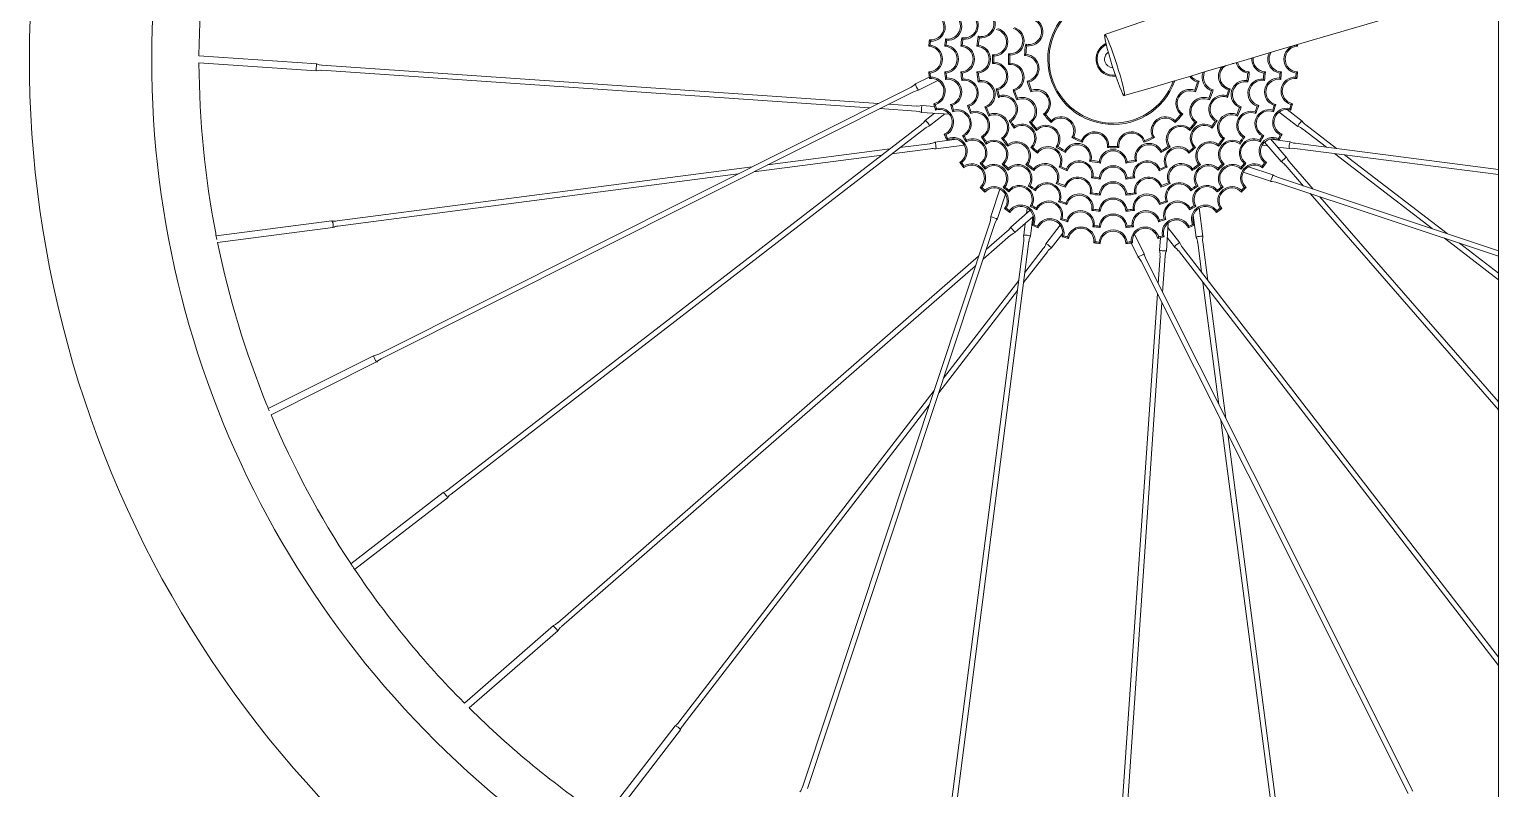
# Model space of a CAD drawing. Header units: inches. Extents: x -9 to 508, y -1 to 141.
# Drawn here: x 346.78 to 363.97, y 100.36 to 109.25 of the extents above; entities that cross this region are included whole.
import ezdxf

# ---------------------------------------------------------------- set-up
doc = ezdxf.new("R2010")
doc.units = ezdxf.units.IN
doc.layers.add('ZANO_R', color=7, linetype='Continuous', lineweight=0)

msp = doc.modelspace()

# ---------------------------------------------------------------- linework, layer by layer
at = {"layer": 'ZANO_R'}
msp.add_line((363.967, 127.77367), (363.967, 96.43515), dxfattribs=at)
at = {"layer": 'ZANO_R', "color": 253}
for p, q in [((357.87898, 109.16726), (357.89133, 109.14998)), ((357.29915, 109.04961), (357.31519, 109.06332)), ((357.30589, 109.12668), (357.31931, 109.11038)), ((357.48714, 109.04959), (357.50328, 109.06325)), ((357.49574, 109.13688), (357.5089, 109.12033)), ((357.67524, 109.04956), (357.6915, 109.06315)), ((357.68655, 109.14994), (357.69938, 109.13308)), ((357.86348, 109.04953), (357.87988, 109.06302)), ((358.43381, 109.07467), (358.44612, 109.057)), ((361.5977, 109.06332), (361.61373, 109.04961)), ((350.13774, 108.84324), (348.75941, 108.93793)), ((348.75942, 108.85774), (350.13226, 108.76342)), ((356.71253, 108.38149), (350.19926, 108.82899)), ((358.04489, 108.95132), (358.05941, 108.93572)), ((358.04489, 108.84808), (358.05941, 108.86367)), ((358.2331, 108.96338), (358.24739, 108.94744)), ((358.2331, 108.83602), (358.24739, 108.85196)), ((358.41977, 108.94117), (358.43549, 108.95589)), ((360.868, 108.84808), (360.85326, 108.84867)), ((350.19515, 108.76913), (356.60711, 108.3286)), ((357.30418, 108.68957), (357.14306, 108.60872)), ((357.17894, 108.53722), (357.40636, 108.65134)), ((357.29915, 108.74979), (357.31519, 108.73607)), ((357.30589, 108.67272), (357.31931, 108.68901)), ((357.48714, 108.74981), (357.50328, 108.73615)), ((357.49574, 108.66252), (357.5089, 108.67906)), ((357.67524, 108.74983), (357.6915, 108.73625)), ((357.68655, 108.64945), (357.69938, 108.66631)), ((357.86348, 108.74986), (357.87988, 108.73637)), ((361.033, 108.73637), (361.04941, 108.74986)), ((361.21351, 108.66631), (361.22634, 108.64945)), ((361.22139, 108.73625), (361.23764, 108.74983)), ((361.40398, 108.67906), (361.41715, 108.66252)), ((361.4096, 108.73615), (361.42574, 108.74981)), ((361.59358, 108.68901), (361.60699, 108.67272)), ((361.5977, 108.73607), (361.61373, 108.74979)), ((357.09187, 108.57185), (350.86316, 105.44628)), ((350.89006, 105.39265), (357.11878, 108.51822)), ((357.87898, 108.63214), (357.89133, 108.64942)), ((358.08752, 108.55155), (358.10585, 108.54067)), ((358.2851, 108.54113), (358.30397, 108.53104)), ((358.45105, 108.6436), (358.46948, 108.63246)), ((358.49253, 108.51593), (358.5009, 108.53577)), ((360.41199, 108.53577), (360.42036, 108.51593)), ((360.4434, 108.63246), (360.46184, 108.6436)), ((360.60891, 108.53104), (360.62779, 108.54113)), ((360.80703, 108.54067), (360.82536, 108.55155)), ((361.02155, 108.64942), (361.03391, 108.63214)), ((356.72478, 108.32051), (357.15218, 108.29115)), ((357.15629, 108.35101), (356.83019, 108.37341)), ((357.36587, 108.34663), (357.21918, 108.35671)), ((357.35796, 108.37746), (357.37613, 108.36673)), ((357.37798, 108.30273), (357.38836, 108.3211)), ((357.55423, 108.36849), (357.57272, 108.35825)), ((357.75325, 108.35723), (357.77212, 108.34761)), ((357.95653, 108.34268), (357.97588, 108.33389)), ((358.11661, 108.45249), (358.12615, 108.47154)), ((358.32866, 108.42145), (358.33663, 108.44131)), ((360.57625, 108.44131), (360.58423, 108.42145)), ((360.78674, 108.47154), (360.79628, 108.45249)), ((360.93701, 108.33389), (360.95635, 108.34268)), ((361.14076, 108.34761), (361.15964, 108.35723)), ((361.34017, 108.35825), (361.35866, 108.36849)), ((361.66714, 108.17551), (361.49225, 108.31003)), ((361.52453, 108.3211), (361.53491, 108.30273)), ((361.53675, 108.36673), (361.55493, 108.37746)), ((357.21539, 108.13612), (351.67239, 103.85767)), ((357.2137, 108.2769), (357.54099, 108.25441)), ((357.3677, 108.26632), (357.25825, 108.18184)), ((357.30713, 108.11851), (357.48792, 108.25806)), ((357.57969, 108.28456), (357.58937, 108.30335)), ((357.78661, 108.26189), (357.79536, 108.28118)), ((358.00198, 108.23298), (358.00944, 108.25286)), ((358.24106, 108.17998), (358.26171, 108.17471)), ((358.47837, 108.16213), (358.49956, 108.1591)), ((358.64214, 108.25681), (358.6635, 108.25414)), ((358.73195, 108.15705), (358.73153, 108.17858)), ((360.18135, 108.17858), (360.18093, 108.15705)), ((360.24938, 108.25414), (360.27075, 108.25681)), ((360.41332, 108.1591), (360.43451, 108.16213)), ((360.65118, 108.17471), (360.67183, 108.17998)), ((360.90345, 108.25286), (360.91091, 108.23298)), ((361.11752, 108.28118), (361.12628, 108.26189)), ((361.32351, 108.30335), (361.3332, 108.28456)), ((361.39926, 108.28063), (361.61836, 108.1121)), ((351.70905, 103.81017), (357.25205, 108.08862)), ((357.48052, 108.02099), (357.50029, 108.01359)), ((357.51322, 107.95088), (357.52025, 107.97078)), ((357.69441, 108.0076), (357.71455, 108.00116)), ((357.91666, 107.99184), (357.9372, 107.98665)), ((358.15181, 107.97345), (358.17277, 107.96997)), ((358.29688, 108.09313), (358.30066, 108.1141)), ((358.56024, 108.06457), (358.56094, 108.08596)), ((358.97402, 107.98118), (358.99463, 107.98743)), ((359.91825, 107.98743), (359.93886, 107.98118)), ((360.35194, 108.08596), (360.35264, 108.06457)), ((360.61223, 108.1141), (360.61601, 108.09313)), ((360.74012, 107.96997), (360.76107, 107.97345)), ((360.97568, 107.98665), (360.99622, 107.99184)), ((361.19834, 108.00116), (361.21848, 108.0076)), ((361.48269, 107.75422), (361.29874, 107.96532)), ((361.39263, 107.97078), (361.39967, 107.95088)), ((361.4126, 108.01359), (361.43236, 108.02099)), ((361.67339, 108.08239), (361.95263, 107.86761)), ((362.07083, 107.85239), (361.70997, 108.12995)), ((356.8434, 107.849), (355.41327, 107.6624)), ((356.86724, 107.7916), (357.31866, 107.8505)), ((357.3109, 107.91), (356.96158, 107.86442)), ((357.62865, 107.96154), (357.37082, 107.9279)), ((357.38117, 107.84857), (357.71437, 107.89205)), ((357.73575, 107.93024), (357.74159, 107.95057)), ((357.9704, 107.90631), (357.97464, 107.92706)), ((358.2241, 107.87925), (358.22616, 107.90039)), ((358.49306, 107.86672), (358.51436, 107.86748)), ((358.57109, 107.79911), (358.5688, 107.8203)), ((358.78962, 107.87209), (358.81057, 107.87649)), ((358.89992, 107.80841), (358.89326, 107.82875)), ((359.09665, 107.92658), (359.08751, 107.94608)), ((359.38933, 107.86437), (359.40561, 107.87846)), ((359.50728, 107.87846), (359.52356, 107.86437)), ((359.82538, 107.94608), (359.81623, 107.92658)), ((360.01963, 107.82875), (360.01296, 107.80841)), ((360.10231, 107.87649), (360.12326, 107.87209)), ((360.34408, 107.8203), (360.3418, 107.79911)), ((360.39853, 107.86748), (360.41983, 107.86672)), ((360.68673, 107.90039), (360.68879, 107.87925)), ((360.93824, 107.92706), (360.94248, 107.90631)), ((361.1713, 107.95057), (361.17713, 107.93024)), ((361.19963, 107.89399), (361.26175, 107.88599)), ((361.22587, 107.92717), (361.42238, 107.70166)), ((361.52862, 107.93229), (361.30211, 107.96145)), ((361.38128, 107.8706), (361.5184, 107.85295)), ((361.58104, 107.85496), (363.967, 107.54776)), ((363.967, 107.60826), (361.5887, 107.91447)), ((362.04709, 107.79496), (363.1903, 106.91565)), ((355.23248, 107.63881), (350.3777, 107.00536)), ((355.25032, 107.58063), (356.74906, 107.77618)), ((357.66313, 107.69123), (357.68388, 107.68737)), ((357.7075, 107.62785), (357.71097, 107.64867)), ((357.9023, 107.68098), (357.92331, 107.67859)), ((357.95795, 107.61318), (357.9597, 107.63425)), ((358.15728, 107.67196), (358.17846, 107.67148)), ((358.22871, 107.60054), (358.22823, 107.62172)), ((358.43599, 107.66735), (358.45714, 107.66941)), ((358.8231, 107.63715), (358.84333, 107.64388)), ((359.1813, 107.706), (359.19948, 107.7173)), ((359.30673, 107.68388), (359.29351, 107.70072)), ((359.61938, 107.70072), (359.60616, 107.68388)), ((359.71341, 107.7173), (359.73159, 107.706)), ((360.06956, 107.64388), (360.08978, 107.63715)), ((360.45575, 107.66941), (360.47689, 107.66735)), ((360.68466, 107.62172), (360.68418, 107.60054)), ((360.73442, 107.67148), (360.7556, 107.67196)), ((360.95318, 107.63425), (360.95494, 107.61318)), ((360.98957, 107.67859), (361.01058, 107.68098)), ((361.32319, 107.54557), (361.03867, 107.63996)), ((361.20191, 107.64867), (361.20539, 107.62785)), ((361.22901, 107.68737), (361.24976, 107.69123)), ((361.47088, 107.66123), (361.68562, 107.4148)), ((361.79757, 107.37766), (361.51611, 107.70065)), ((363.36335, 106.85824), (362.16529, 107.77974)), ((350.38546, 106.94586), (355.06953, 107.55704)), ((358.5302, 107.59507), (358.52672, 107.61602)), ((358.78972, 107.44523), (358.80961, 107.45269)), ((358.91702, 107.59426), (358.90886, 107.61395)), ((359.20446, 107.50986), (359.22197, 107.52201)), ((359.30665, 107.49517), (359.29328, 107.51176)), ((359.6196, 107.51176), (359.60623, 107.49517)), ((359.69092, 107.52201), (359.70842, 107.50986)), ((360.00402, 107.61395), (359.99587, 107.59426)), ((360.10328, 107.45269), (360.12316, 107.44523)), ((360.38617, 107.61602), (360.38269, 107.59507)), ((360.97832, 107.57569), (361.298, 107.46964)), ((361.36027, 107.45952), (363.967, 106.59477)), ((363.967, 106.65799), (361.37916, 107.51647)), ((357.90022, 107.39818), (357.92132, 107.39798)), ((357.95492, 107.34348), (357.95473, 107.36458)), ((358.13243, 107.37782), (358.02638, 107.05814)), ((358.10231, 107.03295), (358.1967, 107.31747)), ((358.16993, 107.4012), (358.191, 107.40296)), ((358.23773, 107.34556), (358.23534, 107.36657)), ((358.46305, 107.41366), (358.48381, 107.4179)), ((358.54858, 107.35991), (358.5434, 107.38046)), ((358.89942, 107.39979), (358.89064, 107.41913)), ((359.18888, 107.32223), (359.20616, 107.33459)), ((359.30661, 107.30673), (359.29311, 107.32314)), ((359.61977, 107.32314), (359.60628, 107.30673)), ((359.70673, 107.33459), (359.724, 107.32223)), ((360.02225, 107.41913), (360.01346, 107.39979)), ((360.36949, 107.38046), (360.3643, 107.35991)), ((360.42908, 107.4179), (360.44983, 107.41366)), ((360.67754, 107.36657), (360.67516, 107.34556)), ((360.72189, 107.40296), (360.74296, 107.4012)), ((360.95816, 107.36458), (360.95796, 107.34348)), ((360.99156, 107.39798), (361.01267, 107.39818)), ((361.76311, 107.32588), (363.967, 104.79681)), ((363.967, 104.88814), (361.87506, 107.28874)), ((358.1846, 107.15075), (358.20542, 107.15423)), ((358.24797, 107.10638), (358.24411, 107.12713)), ((358.48391, 107.13027), (358.25841, 106.93376)), ((358.45073, 107.15651), (358.44273, 107.09439)), ((358.48699, 107.17901), (358.50731, 107.18484)), ((358.56434, 107.13766), (358.5579, 107.1578)), ((358.81863, 107.22986), (358.83793, 107.23862)), ((358.91398, 107.1965), (358.90435, 107.21538)), ((359.2062, 107.1298), (359.22306, 107.14263)), ((359.30658, 107.1185), (359.29299, 107.13475)), ((359.61989, 107.13475), (359.60631, 107.1185)), ((359.68983, 107.14263), (359.70669, 107.1298)), ((360.00853, 107.21538), (359.99891, 107.1965)), ((360.07496, 107.23862), (360.09425, 107.22986)), ((360.35498, 107.1578), (360.34854, 107.13766)), ((360.40557, 107.18484), (360.4259, 107.17901)), ((360.50757, 106.82442), (360.46409, 107.15762)), ((360.66877, 107.12713), (360.66492, 107.10638)), ((360.70747, 107.15423), (360.72829, 107.15075)), ((350.3152, 107.00729), (348.96049, 106.83053)), ((358.01626, 106.99587), (355.82201, 100.38139)), ((355.87895, 100.3625), (358.07321, 106.97698)), ((358.31097, 106.87345), (358.52206, 107.0574)), ((358.42734, 106.97486), (358.40969, 106.83774)), ((358.48904, 106.82753), (358.5182, 107.05403)), ((358.50762, 106.95647), (358.52752, 106.9635)), ((358.57774, 106.92378), (358.57033, 106.94354)), ((358.83737, 106.95688), (358.66885, 106.73777)), ((358.84131, 107.02294), (358.8601, 107.03262)), ((358.92524, 106.99748), (358.91499, 107.01597)), ((359.21926, 106.939), (359.23581, 106.95216)), ((359.30655, 106.9304), (359.29289, 106.94654)), ((359.61999, 106.94654), (359.60633, 106.9304)), ((359.67708, 106.95216), (359.69362, 106.939)), ((359.99789, 107.01597), (359.98765, 106.99748)), ((360.05279, 107.03262), (360.07158, 107.02294)), ((360.07924, 106.65695), (360.10173, 106.98424)), ((360.34255, 106.94354), (360.33515, 106.92378)), ((360.38537, 106.9635), (360.40526, 106.95647)), ((360.39459, 107.07191), (360.42824, 106.81407)), ((348.9776, 106.75208), (350.32555, 106.92796)), ((358.41171, 106.7751), (357.51754, 99.83029)), ((357.57704, 99.82262), (358.47122, 106.76744)), ((357.93441, 106.55857), (358.25739, 106.84002)), ((358.21797, 106.88526), (357.97155, 106.67052)), ((358.73226, 106.689), (358.86678, 106.86389)), ((358.85947, 106.82123), (358.87785, 106.83161)), ((358.9342, 106.80121), (358.92348, 106.81939)), ((359.22946, 106.74915), (359.24576, 106.76256)), ((359.66713, 106.76256), (359.68342, 106.74915)), ((359.81892, 106.62219), (359.7048, 106.84962)), ((359.98941, 106.81939), (359.97868, 106.80121)), ((360.00951, 106.80912), (359.99943, 106.66243)), ((360.03504, 106.83161), (360.05341, 106.82123)), ((360.08983, 106.81095), (360.1743, 106.70151)), ((360.23763, 106.75039), (360.09809, 106.93118)), ((360.56454, 106.31049), (360.50564, 106.76192)), ((363.33482, 106.80449), (363.967, 106.31824)), ((357.88263, 106.59303), (352.96063, 102.30388)), ((358.40914, 106.28531), (358.6867, 106.64617)), ((358.63914, 106.68275), (358.42436, 106.40351)), ((359.30653, 106.7424), (359.29282, 106.75844)), ((359.62007, 106.75844), (359.60635, 106.7424)), ((359.66657, 106.74743), (359.74742, 106.58631)), ((360.00514, 106.59954), (359.98273, 106.27345)), ((360.03563, 106.16803), (360.06499, 106.59543)), ((360.22002, 106.65864), (363.967, 101.80419)), ((363.967, 101.90239), (360.26752, 106.6953)), ((360.44614, 106.75415), (360.49172, 106.40483)), ((363.967, 106.39394), (363.50786, 106.74708)), ((353.00004, 102.25865), (357.84549, 106.48108)), ((359.78429, 106.53513), (362.90986, 100.30641)), ((362.96349, 100.33332), (359.83792, 106.56204)), ((358.3517, 106.30905), (357.47239, 105.16584)), ((360.50714, 106.28666), (360.69374, 104.85652)), ((357.41499, 104.99279), (358.33648, 106.19085)), ((359.97465, 106.15578), (359.52715, 99.64251)), ((360.77551, 104.69357), (360.57996, 106.19232)), ((359.58701, 99.6384), (360.02755, 106.05036)), ((350.803, 105.42728), (349.57117, 104.80915)), ((349.60348, 104.73586), (350.83888, 105.35578)), ((357.36124, 105.02132), (354.3763, 101.14056)), ((354.42386, 101.10398), (357.30383, 104.84828)), ((360.71733, 104.67574), (361.35078, 99.82096)), ((361.41028, 99.82872), (360.7991, 104.51278)), ((351.6173, 103.82778), (350.53741, 102.99426)), ((350.58152, 102.92724), (351.66618, 103.76445)), ((352.90705, 102.27046), (351.86533, 101.36267)), ((351.92217, 101.30609), (352.95961, 102.21014)), ((354.33074, 101.09772), (353.49779, 100.01479)), ((353.56538, 99.97144), (354.39415, 101.04895))]:
    msp.add_line(p, q, dxfattribs=at)
at = {"layer": 'ZANO_R', "color": 253, "flags": 128}
for points in [[(363.967, 110.75164), (363.61342, 110.633), (363.07596, 110.45189), (362.55789, 110.27669), (361.75072, 110.00272), (360.93051, 109.72334), (360.59068, 109.60739), (360.21555, 109.4793), (359.80501, 109.33904), (359.35903, 109.18664)], [(359.58672, 108.47219), (359.88863, 108.56145), (360.14792, 108.63809), (360.36458, 108.70211), (360.53861, 108.75351), (360.67001, 108.79231), (360.771, 108.82213), (360.87514, 108.85286), (360.98433, 108.88508), (361.36045, 108.99597), (361.78655, 109.1214), (362.33601, 109.28279), (362.89694, 109.44702), (363.4689, 109.61384), (363.967, 109.75815)], [(359.49942, 108.8358), (359.47672, 108.90539), (359.45388, 108.97206), (359.43177, 109.03325), (359.41123, 109.0866), (359.39308, 109.13008), (359.37798, 109.162), (359.36654, 109.18113), (359.35918, 109.18676), (359.3562, 109.17865), (359.3577, 109.15712), (359.36363, 109.12299), (359.37375, 109.07759), (359.38769, 109.02265), (359.40491, 108.96028), (359.42473, 108.89288), (359.44641, 108.82305), (359.46911, 108.75346), (359.49195, 108.68679), (359.51406, 108.6256), (359.5346, 108.57225), (359.55276, 108.52877), (359.56785, 108.49685), (359.57929, 108.47772), (359.58665, 108.47209), (359.58963, 108.4802), (359.58813, 108.50173), (359.5822, 108.53586), (359.57208, 108.58126), (359.55814, 108.6362), (359.54092, 108.69857), (359.5211, 108.76597), (359.49942, 108.8358)], [(348.75922, 108.93795), (348.75925, 108.93859), (348.75972, 108.9468), (348.75991, 108.9497), (348.75973, 108.94696), (348.75973, 108.94692)], [(348.75987, 108.8503), (348.75989, 108.84996), (348.75961, 108.85446), (348.75943, 108.85774)], [(350.13226, 108.76342), (350.13161, 108.76652), (350.13147, 108.77522), (350.13187, 108.7882), (350.13275, 108.80348), (350.13397, 108.81874), (350.13535, 108.83166), (350.13667, 108.84026), (350.13774, 108.84324), (350.13779, 108.84322)], [(350.19945, 108.83042), (350.16427, 108.83455), (350.13835, 108.84435)], [(350.13238, 108.76335), (350.17789, 108.76956), (350.19497, 108.76764)], [(357.14206, 108.60961), (357.12811, 108.59527), (357.09163, 108.5722)], [(357.11884, 108.51794), (357.16348, 108.5343), (357.17876, 108.53604)], [(357.21903, 108.35678), (357.17354, 108.35057), (357.15647, 108.35249)], [(357.152, 108.28971), (357.18717, 108.28558), (357.21311, 108.27577)], [(357.25717, 108.18217), (357.23652, 108.15503), (357.21454, 108.13716)], [(357.25809, 108.18166), (357.25825, 108.18184), (357.26176, 108.1807), (357.26845, 108.17491), (357.27731, 108.16536), (357.28699, 108.15349), (357.29602, 108.14112), (357.30302, 108.13013), (357.30692, 108.12219), (357.30713, 108.11851), (357.3069, 108.11839)], [(361.63796, 108.1475), (361.64765, 108.15935), (361.65661, 108.16883), (361.66345, 108.17451), (361.66714, 108.17551), (361.66735, 108.17529)], [(357.25291, 108.08755), (357.26874, 108.10017), (357.30705, 108.11791)], [(357.38199, 107.88902), (357.38352, 107.87378), (357.38389, 107.86075), (357.38307, 107.85189), (357.38117, 107.84857), (357.38086, 107.84858)], [(361.51864, 107.85295), (361.5184, 107.85295), (361.51673, 107.85623), (361.51609, 107.86505), (361.51658, 107.87808), (361.51812, 107.89331), (361.52049, 107.90844), (361.52331, 107.92116), (361.52617, 107.92954), (361.52862, 107.93229), (361.52887, 107.93221)], [(361.51893, 107.85195), (361.55272, 107.85654), (361.5809, 107.85363)], [(361.58885, 107.91584), (361.56873, 107.9181), (361.52909, 107.93266)], [(361.42243, 107.7015), (361.45899, 107.67374), (361.4697, 107.66031)], [(361.51726, 107.70154), (361.4953, 107.72932), (361.4839, 107.75461)], [(361.29808, 107.46831), (361.31808, 107.46858), (361.36019, 107.4591)], [(361.37932, 107.5167), (361.33618, 107.5367), (361.32415, 107.54628)], [(358.02506, 107.05806), (358.02532, 107.03806), (358.01584, 106.99595)], [(358.07345, 106.97682), (358.09345, 107.01996), (358.10302, 107.03199)], [(358.25825, 106.93371), (358.23048, 106.89715), (358.21705, 106.88644)], [(358.25829, 106.83889), (358.28607, 106.86083), (358.31136, 106.87224)], [(358.40869, 106.83721), (358.41328, 106.80342), (358.41037, 106.77524)], [(358.4097, 106.8375), (358.40969, 106.83774), (358.41297, 106.83941), (358.4218, 106.84005), (358.43482, 106.83956), (358.45006, 106.83802), (358.46518, 106.83565), (358.47791, 106.83283), (358.48628, 106.82997), (358.48904, 106.82753), (358.48896, 106.82727)], [(358.47259, 106.76729), (358.47485, 106.78741), (358.4894, 106.82705)], [(360.46712, 106.82525), (360.48236, 106.82677), (360.49539, 106.82715), (360.50425, 106.82633), (360.50757, 106.82442), (360.50755, 106.82412)], [(358.70424, 106.71818), (358.71609, 106.70849), (358.72558, 106.69953), (358.73126, 106.69269), (358.73226, 106.689), (358.73203, 106.68879)], [(359.8382, 106.56209), (359.82184, 106.60674), (359.82009, 106.62202)], [(359.99936, 106.66228), (360.00557, 106.6168), (360.00365, 106.59973)], [(360.06643, 106.59526), (360.07055, 106.63042), (360.08037, 106.65637)], [(360.17397, 106.70043), (360.20111, 106.67978), (360.21898, 106.65779)], [(360.17448, 106.70134), (360.1743, 106.70151), (360.17544, 106.70501), (360.18123, 106.71171), (360.19078, 106.72057), (360.20265, 106.73025), (360.21502, 106.73927), (360.22601, 106.74627), (360.23395, 106.75017), (360.23763, 106.75039), (360.23775, 106.75015)], [(360.26859, 106.69616), (360.25596, 106.71199), (360.23823, 106.75031)], [(359.74653, 106.58532), (359.76087, 106.57136), (359.78394, 106.53488)], [(350.86308, 105.44656), (350.81845, 105.4302), (350.80294, 105.42843)], [(350.84004, 105.35507), (350.85383, 105.36923), (350.89033, 105.39232)], [(349.58294, 104.78186), (349.57702, 104.79518), (349.57055, 104.81063), (349.56465, 104.82563), (349.55989, 104.8385), (349.55663, 104.84773), (349.55511, 104.85219), (349.55521, 104.8519)], [(351.67152, 103.85874), (351.6557, 103.84612), (351.61741, 103.82839)], [(351.66723, 103.76408), (351.68791, 103.79126), (351.70991, 103.80914)], [(350.59029, 102.91556), (350.58885, 102.91744), (350.58412, 102.92369), (350.57683, 102.93362), (350.56793, 102.9462), (350.55856, 102.96007), (350.54981, 102.97367), (350.54256, 102.98546), (350.53748, 102.99401), (350.53502, 102.99825), (350.53515, 102.99802)], [(352.95974, 102.30503), (352.93195, 102.28307), (352.90669, 102.27168)], [(352.95961, 102.21014), (352.95696, 102.21187), (352.95071, 102.21793), (352.94182, 102.22739), (352.93163, 102.23882), (352.9217, 102.25047), (352.91354, 102.26058), (352.9084, 102.26759), (352.90705, 102.27046), (352.9071, 102.27048)], [(352.95975, 102.21018), (352.98754, 102.24675), (353.00097, 102.25747)], [(351.86533, 101.36267), (351.8617, 101.3667), (351.85798, 101.37091), (351.85796, 101.37093)], [(351.92788, 101.30104), (351.92681, 101.30198), (351.92217, 101.30609)], [(355.82175, 100.38153), (355.80177, 100.33841), (355.79205, 100.32619)]]:
    msp.add_lwpolyline(points, dxfattribs=at)
at = {"layer": 'ZANO_R', "color": 253}
for centre, radius, start, end in [((359.45644, 108.8997), 12.68108, 69.164142, 264.472875), ((359.45644, 108.8997), 11.24998, 66.36309, 180), ((359.45644, 108.8997), 10.69665, 169.016739, 179.732468), ((359.45644, 108.8997), 0.765, 42.250689, 180), ((359.45644, 108.8997), 0.75, 42.850143, 339.679234), ((357.3268, 109.27521), 0.15, 261.987535, 78.012465), ((357.3268, 109.27521), 0.165, 267.397024, 72.602976), ((357.5194, 109.285), 0.15, 260.926312, 76.573688), ((357.5194, 109.285), 0.165, 266.354603, 71.145397), ((357.71376, 109.29745), 0.15, 259.547582, 74.738132), ((357.71376, 109.29745), 0.165, 264.998721, 69.286993), ((357.91096, 109.31381), 0.15, 257.686724, 72.313276), ((357.91096, 109.31381), 0.165, 263.166225, 66.833775), ((358.46972, 109.2203), 0.15, 256.145479, 67.854521), ((358.46972, 109.2203), 0.165, 261.774446, 62.225554), ((359.45644, 108.8997), 1.6, 170.373448, 174.626552), ((358.05832, 109.10072), 0.15, 264.861867, 78.774497), ((358.05832, 109.10072), 0.165, 270.377512, 73.258851), ((358.25006, 109.11242), 0.15, 263.5101, 76.4899), ((358.25006, 109.11242), 0.165, 269.073389, 70.926611), ((359.45644, 108.8997), 2.1625, 173.975071, 176.024929), ((357.29395, 108.8997), 0.15, 271.987535, 88.012465), ((359.45644, 108.8997), 2.1475, 174.369836, 175.630164), ((357.29395, 108.8997), 0.165, 277.397024, 82.602976), ((359.45644, 108.8997), 1.975, 173.102625, 175.647375), ((357.48145, 108.8997), 0.15, 272.176312, 87.823688), ((359.45644, 108.8997), 1.96, 173.536513, 175.213487), ((357.48145, 108.8997), 0.165, 277.604603, 82.395397), ((359.45644, 108.8997), 1.7875, 171.952306, 175.190551), ((357.66895, 108.8997), 0.15, 272.404725, 87.595275), ((359.45644, 108.8997), 1.7725, 172.433917, 174.70894), ((357.66895, 108.8997), 0.165, 277.855864, 82.144136), ((357.85645, 108.8997), 0.15, 272.686724, 87.313276), ((359.45644, 108.8997), 1.585, 170.914564, 174.085436), ((357.85645, 108.8997), 0.165, 278.166225, 81.833775), ((359.45644, 108.8997), 1.0375, 170.290959, 177.709041), ((359.45644, 108.8997), 1.0225, 171.150408, 176.849592), ((359.45644, 108.8997), 0.2, 114.706792, 278.684692), ((359.45644, 108.8997), 0.1875, 115.460338, 277.983842), ((361.61894, 108.8997), 0.165, 97.397024, 262.602976), ((361.61894, 108.8997), 0.15, 91.987535, 268.012465), ((359.45644, 108.8997), 2.1625, 3.975071, 4.517615), ((359.45644, 108.8997), 11.24998, 180, 293.63691), ((359.45644, 108.8997), 10.69665, 180.264568, 190.983612), ((359.45644, 108.8997), 1.4125, 177.905552, 182.094448), ((358.05832, 108.69868), 0.15, 281.225503, 95.138133), ((359.45644, 108.8997), 1.3975, 178.522926, 181.477074), ((358.05832, 108.69868), 0.165, 286.741149, 89.622488), ((359.45644, 108.8997), 1.225, 177.0202, 182.9798), ((358.25006, 108.68698), 0.15, 283.5101, 96.4899), ((359.45644, 108.8997), 1.21, 177.738806, 182.261194), ((358.25006, 108.68698), 0.165, 289.073389, 90.926611), ((358.42463, 108.79125), 0.15, 280.145479, 91.854521), ((358.42463, 108.79125), 0.165, 285.774446, 86.225554), ((359.45644, 108.8997), 0.765, 180, 340.661903), ((359.45644, 108.8997), 0.1, 125.118625, 268.540748), ((360.85456, 108.69868), 0.15, 121.477667, 258.774497), ((361.05644, 108.8997), 0.165, 194.239899, 261.833775), ((361.05644, 108.8997), 0.15, 193.976971, 267.313276), ((361.24394, 108.8997), 0.165, 175.093999, 262.144136), ((361.24394, 108.8997), 0.15, 172.598167, 267.595275), ((361.43144, 108.8997), 0.165, 152.782683, 262.395397), ((361.43144, 108.8997), 0.15, 146.669241, 267.823688), ((359.45644, 108.8997), 2.1625, 183.975071, 186.024929), ((357.3268, 108.52418), 0.15, 281.987535, 98.012465), ((359.45644, 108.8997), 2.1475, 184.369836, 185.630164), ((357.3268, 108.52418), 0.165, 287.397024, 92.602976), ((359.45644, 108.8997), 1.975, 184.352625, 186.897375), ((357.5194, 108.51439), 0.15, 283.426312, 99.073688), ((359.45644, 108.8997), 1.96, 184.786513, 186.463487), ((357.5194, 108.51439), 0.165, 288.854603, 93.645397), ((359.45644, 108.8997), 1.7875, 184.809449, 188.047694), ((357.71376, 108.50194), 0.15, 285.261868, 100.452418), ((359.45644, 108.8997), 1.7725, 185.29106, 187.566083), ((357.71376, 108.50194), 0.165, 290.713007, 95.001279), ((359.45644, 108.8997), 1.6, 185.373448, 189.626552), ((359.45644, 108.8997), 1.585, 185.914564, 189.085436), ((360.48826, 108.79125), 0.165, 214.615563, 254.225554), ((360.48826, 108.79125), 0.15, 216.488582, 259.854521), ((360.66283, 108.68698), 0.165, 159.534596, 250.926611), ((360.66283, 108.68698), 0.15, 154.819187, 256.4899), ((360.85456, 108.69868), 0.165, 136.311285, 253.258851), ((359.45644, 108.8997), 1.585, 350.914564, 354.085436), ((359.45644, 108.8997), 1.6, 350.373448, 354.626552), ((361.19912, 108.50194), 0.165, 84.998721, 249.286993), ((361.19912, 108.50194), 0.15, 79.547582, 254.738132), ((359.45644, 108.8997), 1.7725, 352.433917, 354.70894), ((359.45644, 108.8997), 1.7875, 351.952306, 355.190551), ((361.39349, 108.51439), 0.165, 86.354603, 251.145397), ((361.39349, 108.51439), 0.15, 80.926312, 256.573688), ((359.45644, 108.8997), 1.96, 353.536513, 355.213487), ((359.45644, 108.8997), 1.975, 353.102625, 355.647375), ((361.58608, 108.52418), 0.165, 87.397024, 252.602976), ((361.58608, 108.52418), 0.15, 81.987535, 258.012465), ((359.45644, 108.8997), 2.1475, 354.369836, 355.630164), ((359.45644, 108.8997), 2.1625, 353.975071, 356.024929), ((357.32594, 108.65574), 0.18883, 194.418226, 218.877232), ((357.91096, 108.48559), 0.15, 287.686724, 102.313276), ((357.91096, 108.48559), 0.165, 293.166225, 96.833775), ((359.45644, 108.8997), 1.4125, 194.269188, 198.458084), ((359.45644, 108.8997), 1.3975, 194.886562, 197.840711), ((359.45644, 108.8997), 1.225, 197.0202, 202.9798), ((359.45644, 108.8997), 1.21, 197.738806, 202.261194), ((359.45644, 108.8997), 1.0375, 194.290959, 201.709041), ((359.45644, 108.8997), 1.0225, 195.150408, 200.849592), ((358.55794, 108.38095), 0.15, 304.145479, 115.854521), ((358.55794, 108.38095), 0.165, 309.774446, 110.225554), ((360.35494, 108.38095), 0.165, 69.774446, 230.225554), ((360.35494, 108.38095), 0.15, 64.145479, 235.854521), ((359.45644, 108.8997), 1.0225, 339.150408, 344.849592), ((359.45644, 108.8997), 1.0375, 338.290959, 345.709041), ((359.45644, 108.8997), 1.21, 337.738806, 342.261194), ((359.45644, 108.8997), 1.225, 337.0202, 342.9798), ((359.45644, 108.8997), 1.3975, 342.159289, 345.113438), ((359.45644, 108.8997), 1.4125, 341.541916, 345.730812), ((361.00192, 108.48559), 0.165, 83.166225, 246.833775), ((361.00192, 108.48559), 0.15, 77.686724, 252.313276), ((357.39216, 108.29473), 0.17935, 172.882589, 185.707827), ((357.39381, 108.3146), 0.17964, 166.444223, 179.249134), ((359.45644, 108.8997), 2.1625, 193.975071, 196.024929), ((359.45644, 108.8997), 2.1475, 194.369836, 195.630164), ((357.42436, 108.16008), 0.15, 291.987535, 108.012465), ((357.42436, 108.16008), 0.165, 297.397024, 102.602976), ((359.45644, 108.8997), 1.975, 195.602625, 198.147375), ((359.45644, 108.8997), 1.96, 196.036513, 197.713487), ((357.63178, 108.1439), 0.165, 300.104603, 104.895397), ((359.45644, 108.8997), 1.7875, 197.666592, 200.904836), ((359.45644, 108.8997), 1.7725, 198.148203, 200.423226), ((359.45644, 108.8997), 1.6, 200.373448, 204.626552), ((359.45644, 108.8997), 1.585, 200.914564, 204.085436), ((358.17159, 108.31292), 0.15, 297.58914, 111.501769), ((358.17159, 108.31292), 0.165, 303.104785, 105.986124), ((358.39556, 108.2872), 0.15, 303.5101, 116.4899), ((358.39556, 108.2872), 0.165, 309.073389, 110.926611), ((360.51732, 108.2872), 0.165, 69.073389, 230.926611), ((360.51732, 108.2872), 0.15, 63.5101, 236.4899), ((360.7413, 108.31292), 0.165, 74.013876, 236.895215), ((360.7413, 108.31292), 0.15, 68.498231, 242.41086), ((359.45644, 108.8997), 1.585, 335.914564, 339.085436), ((359.45644, 108.8997), 1.6, 335.373448, 339.626552), ((361.2811, 108.1439), 0.165, 75.104603, 239.895397), ((359.45644, 108.8997), 1.7725, 339.576774, 341.851797), ((359.45644, 108.8997), 1.7875, 339.095164, 342.333408), ((359.45644, 108.8997), 1.96, 342.286513, 343.963487), ((361.48852, 108.16008), 0.165, 77.397024, 242.602976), ((359.45644, 108.8997), 1.975, 341.852625, 344.397375), ((361.48852, 108.16008), 0.15, 71.987535, 248.012465), ((359.45644, 108.8997), 2.1475, 344.369836, 345.630164), ((359.45644, 108.8997), 2.1625, 343.975071, 346.024929), ((357.63178, 108.1439), 0.15, 294.676312, 110.323688), ((357.84596, 108.12413), 0.15, 298.11901, 113.309561), ((357.84596, 108.12413), 0.165, 303.57015, 107.858422), ((358.0708, 108.0997), 0.15, 302.686724, 117.313276), ((358.0708, 108.0997), 0.165, 308.166225, 111.833775), ((359.45644, 108.8997), 1.4125, 210.632825, 214.821721), ((359.45644, 108.8997), 1.3975, 211.250199, 214.204347), ((358.38895, 107.97471), 0.165, 319.468421, 122.349761), ((359.45644, 108.8997), 1.225, 217.0202, 222.9798), ((359.45644, 108.8997), 1.21, 217.738806, 222.261194), ((359.45644, 108.8997), 1.0375, 218.290959, 225.709041), ((359.45644, 108.8997), 1.0225, 219.150408, 224.849592), ((358.84662, 108.06034), 0.165, 333.774446, 134.225554), ((358.84662, 108.06034), 0.15, 328.145479, 139.854521), ((360.06627, 108.06034), 0.165, 45.774446, 206.225554), ((360.06627, 108.06034), 0.15, 40.145479, 211.854521), ((359.45644, 108.8997), 1.0375, 314.290959, 321.709041), ((359.45644, 108.8997), 1.0225, 315.150408, 320.849592), ((359.45644, 108.8997), 1.21, 317.738806, 322.261194), ((359.45644, 108.8997), 1.225, 317.0202, 322.9798), ((360.52394, 107.97471), 0.165, 57.650239, 220.531579), ((359.45644, 108.8997), 1.3975, 325.795653, 328.749801), ((359.45644, 108.8997), 1.4125, 325.178279, 329.367175), ((360.84208, 108.0997), 0.165, 68.166225, 231.833775), ((360.84208, 108.0997), 0.15, 62.686724, 237.313276), ((361.06692, 108.12413), 0.165, 72.141578, 236.42985), ((361.06692, 108.12413), 0.15, 66.690439, 241.88099), ((361.2811, 108.1439), 0.15, 69.676312, 245.323688), ((361.67511, 108.10428), 0.05699, 130.688042, 172.261341), ((361.77053, 108.232), 0.11754, 208.826364, 239.351461), ((359.45644, 108.8997), 2.1625, 203.975071, 206.024929), ((359.45644, 108.8997), 2.1475, 204.369836, 205.630164), ((357.58367, 107.81845), 0.15, 301.987535, 118.012465), ((357.58367, 107.81845), 0.165, 307.397024, 112.602976), ((359.45644, 108.8997), 1.975, 206.852625, 209.397375), ((359.45644, 108.8997), 1.96, 207.286513, 208.963487), ((357.81429, 107.80245), 0.165, 311.354603, 116.145397), ((359.45644, 108.8997), 1.7875, 210.523735, 213.761979), ((359.45644, 108.8997), 1.7725, 211.005346, 213.280368), ((359.45644, 108.8997), 1.6, 215.373448, 219.626552), ((359.45644, 108.8997), 1.585, 215.914564, 219.085436), ((358.38895, 107.97471), 0.15, 313.952776, 127.865406), ((358.66903, 107.96129), 0.15, 323.5101, 136.4899), ((358.66903, 107.96129), 0.165, 329.073389, 130.926611), ((359.45644, 108.8997), 1.0375, 242.290959, 249.709041), ((359.45644, 108.8997), 1.0225, 243.150408, 248.849592), ((359.24073, 107.88487), 0.165, 357.774446, 158.225554), ((359.24073, 107.88487), 0.15, 352.145479, 163.854521), ((359.67215, 107.88487), 0.165, 21.774446, 182.225554), ((359.67215, 107.88487), 0.15, 16.145479, 187.854521), ((359.45644, 108.8997), 1.0375, 290.290959, 297.709041), ((359.45644, 108.8997), 1.0225, 291.150408, 296.849592), ((360.24386, 107.96129), 0.165, 49.073389, 210.926611), ((360.24386, 107.96129), 0.15, 43.5101, 216.4899), ((360.52394, 107.97471), 0.15, 52.134594, 226.047224), ((359.45644, 108.8997), 1.585, 320.914564, 324.085436), ((359.45644, 108.8997), 1.6, 320.373448, 324.626552), ((361.09859, 107.80245), 0.165, 63.854603, 228.645397), ((359.45644, 108.8997), 1.7725, 326.719632, 328.994654), ((359.45644, 108.8997), 1.7875, 326.238021, 329.476265), ((361.32922, 107.81845), 0.165, 67.397024, 232.602976), ((359.45644, 108.8997), 1.96, 331.036513, 332.713487), ((359.45644, 108.8997), 1.975, 330.602625, 333.147375), ((361.32922, 107.81845), 0.15, 61.987535, 238.012465), ((359.45644, 108.8997), 2.1475, 334.369836, 335.630164), ((359.45644, 108.8997), 2.1625, 333.975071, 336.024929), ((361.592, 108.0013), 0.11358, 44.861513, 76.311864), ((357.31109, 108.02495), 0.11363, 269.870244, 301.304468), ((357.348, 107.7356), 0.11747, 73.816661, 104.360337), ((357.32519, 107.89332), 0.05696, 355.674229, 37.271229), ((357.81429, 107.80245), 0.15, 305.926312, 121.573688), ((358.05892, 107.78521), 0.15, 310.976153, 126.166704), ((358.05892, 107.78521), 0.165, 316.427293, 120.715564), ((358.32507, 107.76833), 0.15, 317.686724, 132.313276), ((358.32507, 107.76833), 0.165, 323.166225, 126.833775), ((359.45644, 108.8997), 1.4125, 226.996461, 231.185357), ((359.45644, 108.8997), 1.3975, 227.613835, 230.567983), ((358.69279, 107.71143), 0.165, 335.832058, 138.713397), ((358.69279, 107.71143), 0.15, 330.316412, 144.229042), ((359.45644, 108.8997), 1.225, 237.0202, 242.9798), ((359.45644, 108.8997), 1.21, 237.738806, 242.261194), ((359.03747, 107.74858), 0.165, 349.073389, 150.926611), ((359.03747, 107.74858), 0.15, 343.5101, 156.4899), ((359.45644, 107.6747), 0.165, 9.073389, 170.926611), ((359.45644, 107.6747), 0.15, 3.5101, 176.4899), ((359.45644, 108.8997), 1.0375, 266.290959, 273.709041), ((359.45644, 108.8997), 1.0225, 267.150408, 272.849592), ((359.87542, 107.74858), 0.165, 29.073389, 190.926611), ((359.87542, 107.74858), 0.15, 23.5101, 196.4899), ((359.45644, 108.8997), 1.225, 297.0202, 302.9798), ((359.45644, 108.8997), 1.21, 297.738806, 302.261194), ((360.2201, 107.71143), 0.165, 41.286603, 204.167942), ((360.2201, 107.71143), 0.15, 35.770958, 209.683588), ((359.45644, 108.8997), 1.4125, 308.814643, 313.003539), ((359.45644, 108.8997), 1.3975, 309.432017, 312.386165), ((360.58781, 107.76833), 0.165, 53.166225, 216.833775), ((360.58781, 107.76833), 0.15, 47.686724, 222.313276), ((360.85396, 107.78521), 0.165, 59.284436, 223.572707), ((360.85396, 107.78521), 0.15, 53.833296, 229.023847), ((361.09859, 107.80245), 0.15, 58.426312, 234.073688), ((359.45644, 108.8997), 2.1625, 213.975071, 216.024929), ((359.45644, 108.8997), 2.1475, 214.369836, 215.630164), ((357.79987, 107.50967), 0.15, 311.987535, 128.012465), ((357.79987, 107.50967), 0.165, 317.397024, 122.602976), ((359.45644, 108.8997), 1.975, 218.102625, 220.647375), ((359.45644, 108.8997), 1.96, 218.536513, 220.213487), ((358.05991, 107.50316), 0.15, 317.176312, 132.823688), ((358.05991, 107.50316), 0.165, 322.604603, 127.395397), ((359.45644, 108.8997), 1.7875, 223.380878, 226.619122), ((359.45644, 108.8997), 1.7725, 223.862489, 226.137511), ((358.34196, 107.50218), 0.165, 329.284436, 133.572707), ((358.34196, 107.50218), 0.15, 323.833296, 139.023847), ((359.45644, 108.8997), 1.6, 230.373448, 234.626552), ((359.45644, 108.8997), 1.585, 230.914564, 234.085436), ((358.65644, 107.51406), 0.165, 338.166225, 141.833775), ((358.65644, 107.51406), 0.15, 332.686724, 147.313276), ((359.45644, 108.8997), 1.4125, 243.360098, 247.548993), ((359.45644, 108.8997), 1.3975, 243.977471, 246.93162), ((359.0585, 107.54442), 0.165, 352.195694, 155.077033), ((359.0585, 107.54442), 0.15, 346.680049, 160.592679), ((359.45644, 108.8997), 1.225, 257.0202, 262.9798), ((359.45644, 108.8997), 1.21, 257.738806, 262.261194), ((359.45644, 107.4872), 0.165, 8.55933, 171.44067), ((359.45644, 107.4872), 0.15, 3.043685, 176.956315), ((359.45644, 108.8997), 1.225, 277.0202, 282.9798), ((359.45644, 108.8997), 1.21, 277.738806, 282.261194), ((359.85439, 107.54442), 0.165, 24.922967, 187.804306), ((359.85439, 107.54442), 0.15, 19.407321, 193.319951), ((359.45644, 108.8997), 1.4125, 292.451007, 296.639902), ((359.45644, 108.8997), 1.3975, 293.06838, 296.022529), ((360.25644, 107.51406), 0.165, 38.166225, 201.833775), ((360.25644, 107.51406), 0.15, 32.686724, 207.313276), ((359.45644, 108.8997), 1.6, 305.373448, 309.626552), ((359.45644, 108.8997), 1.585, 305.914564, 309.085436), ((360.57093, 107.50218), 0.165, 46.427293, 210.715564), ((360.57093, 107.50218), 0.15, 40.976153, 216.166704), ((359.45644, 108.8997), 1.7875, 313.380878, 316.619122), ((359.45644, 108.8997), 1.7725, 313.862489, 316.137511), ((360.85298, 107.50316), 0.165, 52.604603, 217.395397), ((360.85298, 107.50316), 0.15, 47.176312, 222.823688), ((361.11301, 107.50967), 0.165, 57.397024, 222.602976), ((359.45644, 108.8997), 1.96, 319.786513, 321.463487), ((359.45644, 108.8997), 1.975, 319.352625, 321.897375), ((361.11301, 107.50967), 0.15, 51.987535, 228.012465), ((359.45644, 108.8997), 2.1475, 324.369836, 325.630164), ((359.45644, 108.8997), 2.1625, 323.975071, 326.024929), ((361.32879, 107.85478), 0.17946, 301.435505, 314.253534), ((361.34377, 107.86793), 0.17952, 307.888566, 320.701833), ((358.68088, 107.28922), 0.165, 342.141578, 146.42985), ((359.45644, 108.8997), 1.585, 245.914564, 249.085436), ((359.04233, 107.35422), 0.165, 353.166225, 156.833775), ((359.04233, 107.35422), 0.15, 347.686724, 162.313276), ((359.45644, 108.8997), 1.4125, 259.723734, 263.91263), ((359.45644, 108.8997), 1.3975, 260.341108, 263.295256), ((359.45644, 107.2997), 0.165, 8.166225, 171.833775), ((359.45644, 107.2997), 0.15, 2.686724, 177.313276), ((359.45644, 108.8997), 1.4125, 276.08737, 280.276266), ((359.45644, 108.8997), 1.3975, 276.704744, 279.658892), ((359.87055, 107.35422), 0.165, 23.166225, 186.833775), ((359.87055, 107.35422), 0.15, 17.686724, 192.313276), ((359.45644, 108.8997), 1.585, 290.914564, 294.085436), ((360.23201, 107.28922), 0.165, 33.57015, 197.858422), ((361.13552, 107.56568), 0.18874, 329.412299, 353.88309), ((359.45644, 108.8997), 2.1625, 223.975071, 226.024929), ((359.45644, 108.8997), 2.1475, 224.369836, 225.630164), ((358.06642, 107.24313), 0.165, 327.397024, 132.602976), ((358.06642, 107.24313), 0.15, 321.987535, 138.012465), ((359.45644, 108.8997), 1.975, 229.352625, 231.897375), ((359.45644, 108.8997), 1.96, 229.786513, 231.463487), ((358.35919, 107.25755), 0.165, 333.854603, 138.645397), ((358.35919, 107.25755), 0.15, 328.426312, 144.073688), ((359.45644, 108.8997), 1.7875, 236.238021, 239.476265), ((359.45644, 108.8997), 1.7725, 236.719632, 238.994654), ((358.68088, 107.28922), 0.15, 336.690439, 151.88099), ((359.45644, 108.8997), 1.6, 245.373448, 249.626552), ((359.05869, 107.15702), 0.165, 354.998721, 159.286993), ((359.05869, 107.15702), 0.15, 349.547582, 164.738132), ((359.45644, 108.8997), 1.6, 260.373448, 264.626552), ((359.45644, 108.8997), 1.585, 260.914564, 264.085436), ((359.45644, 107.1122), 0.165, 7.855864, 172.144136), ((359.45644, 108.8997), 1.6, 275.373448, 279.626552), ((359.45644, 108.8997), 1.585, 275.914564, 279.085436), ((359.8542, 107.15702), 0.165, 20.713007, 185.001279), ((359.8542, 107.15702), 0.15, 15.261868, 190.452418), ((359.45644, 108.8997), 1.6, 290.373448, 294.626552), ((360.23201, 107.28922), 0.15, 28.11901, 203.309561), ((359.45644, 108.8997), 1.7875, 300.523735, 303.761979), ((359.45644, 108.8997), 1.7725, 301.005346, 303.280368), ((360.55369, 107.25755), 0.165, 41.354603, 206.145397), ((360.55369, 107.25755), 0.15, 35.926312, 211.573688), ((359.45644, 108.8997), 1.975, 308.102625, 310.647375), ((359.45644, 108.8997), 1.96, 308.536513, 310.213487), ((360.84647, 107.24313), 0.165, 47.397024, 212.602976), ((360.84647, 107.24313), 0.15, 41.987535, 218.012465), ((359.45644, 108.8997), 2.1625, 313.975071, 316.024929), ((359.45644, 108.8997), 2.1475, 314.369836, 315.630164), ((359.45644, 108.8997), 2.1625, 233.975071, 236.024929), ((359.45644, 108.8997), 2.1475, 234.369836, 235.630164), ((358.37519, 107.02692), 0.165, 337.397024, 142.602976), ((358.37519, 107.02692), 0.15, 331.987535, 148.012465), ((359.45644, 108.8997), 1.975, 240.602625, 243.147375), ((359.45644, 108.8997), 1.96, 241.036513, 242.713487), ((358.70064, 107.07504), 0.165, 345.104603, 149.895397), ((358.70064, 107.07504), 0.15, 339.676312, 155.323688), ((359.45644, 108.8997), 1.7875, 249.095164, 252.333408), ((359.45644, 108.8997), 1.7725, 249.576774, 251.851797), ((359.07114, 106.96265), 0.165, 356.354603, 161.145397), ((359.07114, 106.96265), 0.15, 350.926312, 166.573688), ((359.45644, 108.8997), 1.7875, 261.952306, 265.190551), ((359.45644, 108.8997), 1.7725, 262.433917, 264.70894), ((359.45644, 107.1122), 0.15, 2.404725, 177.595275), ((359.45644, 108.8997), 1.7875, 274.809449, 278.047694), ((359.45644, 108.8997), 1.7725, 275.29106, 277.566083), ((359.84175, 106.96265), 0.165, 18.854603, 183.645397), ((359.84175, 106.96265), 0.15, 13.426312, 189.073688), ((359.45644, 108.8997), 1.7875, 287.666592, 290.904836), ((359.45644, 108.8997), 1.7725, 288.148203, 290.423226), ((360.21224, 107.07504), 0.165, 30.104603, 194.895397), ((360.21224, 107.07504), 0.15, 24.676312, 200.323688), ((359.45644, 108.8997), 1.975, 296.852625, 299.397375), ((359.45644, 108.8997), 1.96, 297.286513, 298.963487), ((360.53769, 107.02692), 0.165, 37.397024, 202.602976), ((360.53769, 107.02692), 0.15, 31.987535, 208.012465), ((359.45644, 108.8997), 2.1625, 303.975071, 306.024929), ((359.45644, 108.8997), 2.1475, 304.369836, 305.630164), ((350.23437, 106.9564), 0.09551, 342.672595, 32.192612), ((350.34835, 107.1201), 0.11731, 253.914649, 284.372714), ((350.38529, 106.83084), 0.1137, 89.867733, 121.417514), ((358.12245, 107.22068), 0.18881, 239.415475, 263.87779), ((358.41158, 107.02739), 0.17952, 211.436736, 224.249653), ((359.45644, 108.8997), 2.1625, 243.975071, 246.024929), ((359.45644, 108.8997), 2.1475, 244.369836, 245.630164), ((358.71683, 106.86762), 0.165, 347.397024, 152.602976), ((358.71683, 106.86762), 0.15, 341.987535, 158.012465), ((359.45644, 108.8997), 1.975, 251.852625, 254.397375), ((359.45644, 108.8997), 1.96, 252.286513, 253.963487), ((359.08093, 106.77006), 0.165, 357.397024, 162.602976), ((359.45644, 108.8997), 1.975, 263.102625, 265.647375), ((359.45644, 108.8997), 1.96, 263.536513, 265.213487), ((359.45644, 106.9247), 0.165, 7.604603, 172.395397), ((359.45644, 106.9247), 0.15, 2.176312, 177.823688), ((359.45644, 108.8997), 1.975, 274.352625, 276.897375), ((359.45644, 108.8997), 1.96, 274.786513, 276.463487), ((359.83196, 106.77006), 0.165, 17.397024, 182.602976), ((359.45644, 108.8997), 1.975, 285.602625, 288.147375), ((359.45644, 108.8997), 1.96, 286.036513, 287.713487), ((360.19606, 106.86762), 0.165, 27.397024, 192.602976), ((360.19606, 106.86762), 0.15, 21.987535, 198.012465), ((359.45644, 108.8997), 2.1625, 293.975071, 296.024929), ((359.45644, 108.8997), 2.1475, 294.369836, 295.630164), ((349.68092, 106.95575), 0.73127, 187.392966, 193.232224), ((358.42473, 107.01243), 0.1796, 217.891416, 230.698984), ((359.45644, 108.8997), 2.1625, 253.975071, 256.024929), ((359.45644, 108.8997), 2.1475, 254.369836, 255.630164), ((359.08093, 106.77006), 0.15, 351.987535, 168.012465), ((359.45644, 108.8997), 2.1475, 264.369836, 265.630164), ((359.45644, 106.7372), 0.165, 7.397024, 172.602976), ((359.45644, 106.7372), 0.15, 1.987535, 178.012465), ((359.45644, 108.8997), 2.1475, 274.369836, 275.630164), ((359.83196, 106.77006), 0.15, 11.987535, 188.012465), ((359.45644, 108.8997), 2.1625, 283.975071, 286.024929), ((359.45644, 108.8997), 2.1475, 284.369836, 285.630164), ((360.33128, 106.75437), 0.11354, 359.856711, 31.315898), ((360.46284, 106.7684), 0.057, 85.691148, 127.256555), ((360.62064, 106.79126), 0.11756, 163.830621, 194.348549), ((359.45644, 108.8997), 10.69665, 191.582267, 202.23574), ((358.55806, 106.76414), 0.11357, 314.858023, 346.311549), ((358.66103, 106.68103), 0.05699, 40.687249, 82.260546), ((358.78881, 106.58555), 0.11762, 118.839366, 149.341483), ((359.45644, 108.8997), 2.1625, 263.975071, 266.024929), ((359.45644, 108.8997), 2.1625, 273.975071, 276.024929), ((359.7004, 106.76919), 0.18883, 284.417895, 308.877563), ((360.04151, 106.83683), 0.1794, 256.433767, 269.255424), ((360.06141, 106.83552), 0.17946, 262.884454, 275.702689), ((350.89134, 105.44197), 0.08946, 189.431414, 215.328491), ((350.92581, 105.43114), 0.11498, 200.840856, 220.925646), ((359.45644, 108.8997), 10.69665, 202.908804, 213.485837), ((351.57849, 103.7597), 0.07836, 30.465361, 60.318904), ((351.59047, 103.74415), 0.07838, 15.013393, 44.856453), ((359.45644, 108.8997), 10.69665, 214.01723, 224.735851), ((359.45644, 108.8997), 10.69665, 225.265494, 235.985851), ((354.30958, 101.0046), 0.0955, 27.671613, 77.195609), ((354.27432, 101.20104), 0.11745, 298.934001, 329.355159), ((354.5051, 101.02251), 0.11373, 134.873824, 166.413868)]:
    msp.add_arc(centre, radius, start, end, dxfattribs=at)

doc.saveas('drawing.dxf')
